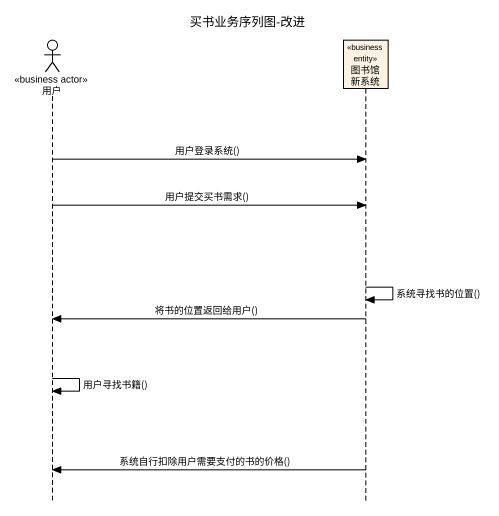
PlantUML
@startuml
title 买书业务序列图-改进
hide footbox
actor 用户 <<business actor>>
participant 图书馆新系统 <<business entity>>

用户 -> 图书馆新系统 : 用户登录系统()
用户 -> 图书馆新系统 : 用户提交买书需求()
图书馆新系统 -> 图书馆新系统 : 系统寻找书的位置()
图书馆新系统 -> 用户 : 将书的位置返回给用户()
用户 -> 用户 : 用户寻找书籍()
图书馆新系统 -> 用户 : 系统自行扣除用户需要支付的书的价格()
@enduml
